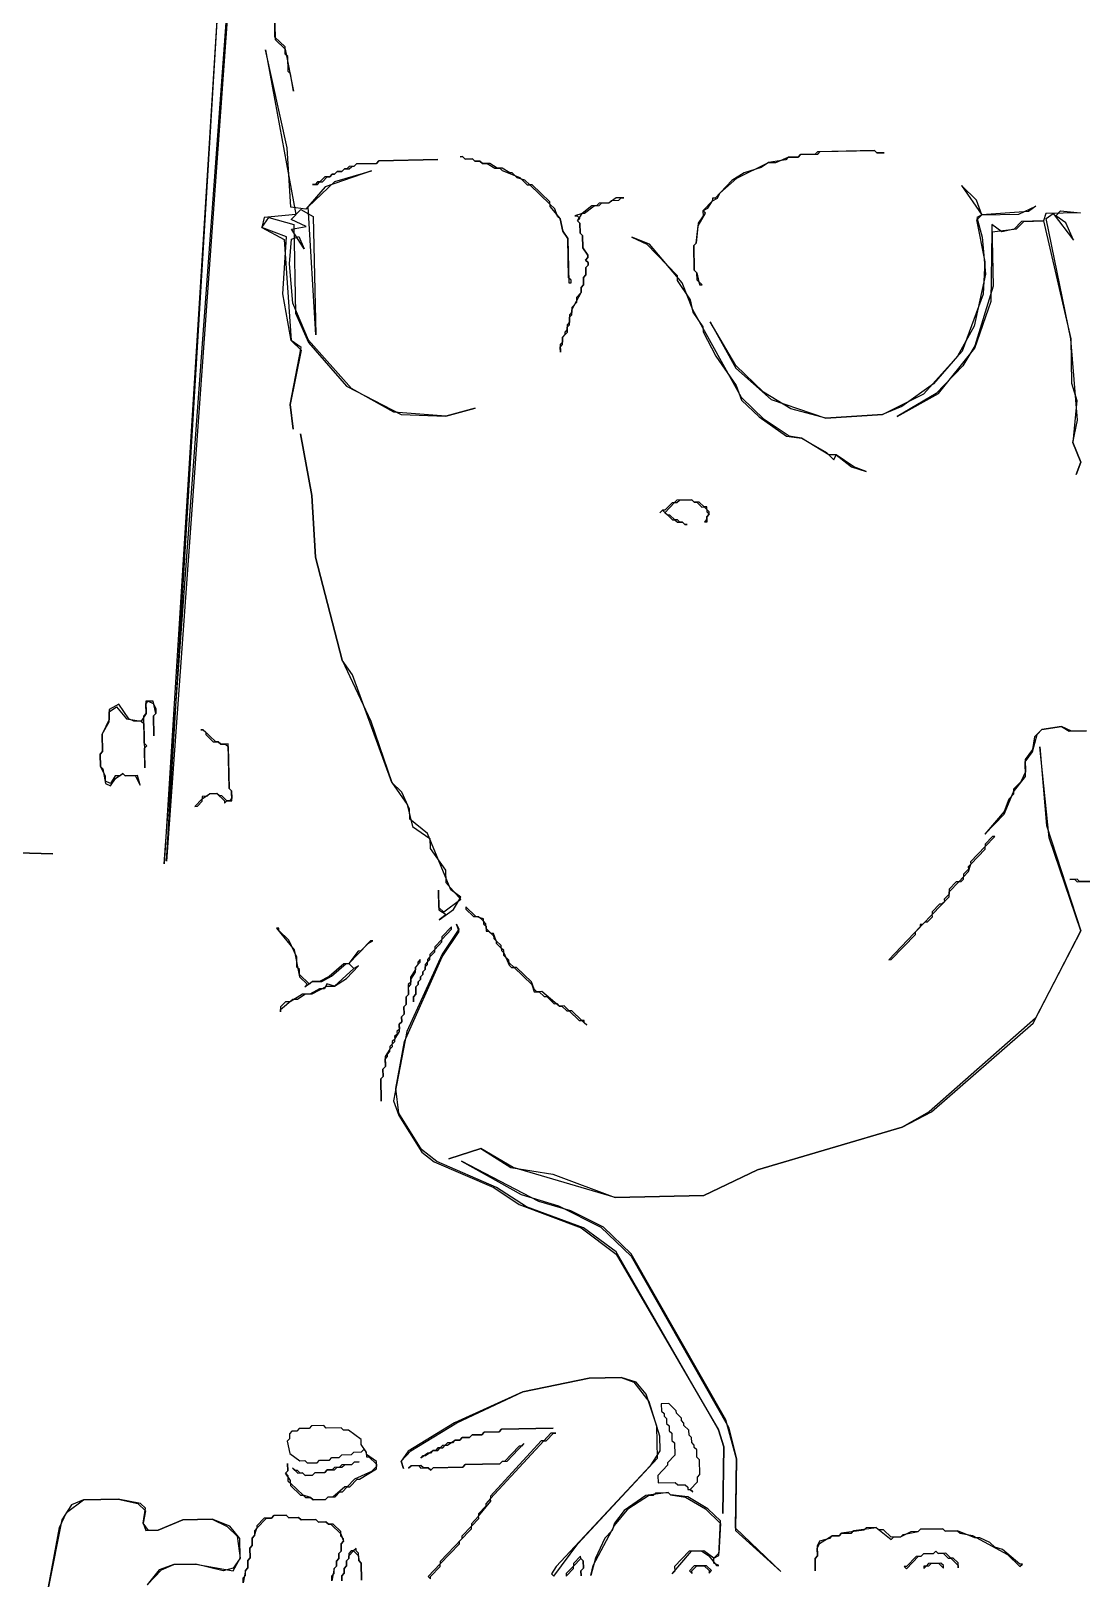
# Model space of a CAD drawing. Header units: inches. Extents: x 0 to 115, y 0 to 66.
# Drawn here: x 43.08 to 68.82, y -0.25 to 37.83 of the extents above; entities that cross this region are included whole.
import ezdxf

# ---------------------------------------------------------------- set-up
doc = ezdxf.new("R2010")
doc.units = ezdxf.units.IN

msp = doc.modelspace()

# ---------------------------------------------------------------- linework, layer by layer
for points in [[(44.682, 47.562), (48.014, 44.248), (46.34, 17.45), (48.316, 44.254), (46.834, 45.794), (48.318, 44.134), (46.399, 17.512), (48.013, 44.309)], [(48.822, 37.378), (49.571, 33.346), (48.788, 33.269), (48.732, 33.026), (49.282, 32.736), (49.455, 30.262), (49.701, 30.026), (49.427, 28.691), (49.5, 28.089), (49.427, 28.691), (49.7, 30.086), (49.455, 30.262), (49.249, 31.406), (49.341, 32.797), (48.732, 33.026), (48.908, 33.272), (49.516, 33.103), (49.561, 30.929), (49.879, 30.211), (50.807, 29.143), (52.151, 28.446), (53.239, 28.409), (53.96, 28.605), (53.239, 28.409), (51.968, 28.503), (50.929, 29.085), (49.877, 30.271), (49.496, 31.17), (49.415, 32.134), (49.463, 32.74), (49.643, 32.804), (49.77, 32.504), (49.458, 32.981), (49.819, 33.049), (49.453, 33.223), (49.69, 33.469), (49.995, 33.294), (50.056, 30.396), (49.869, 33.533), (50.521, 34.151), (51.422, 34.412), (50.282, 34.025), (49.81, 33.472), (49.447, 33.525), (49.356, 34.973)], [(53.047, 34.687), (51.598, 34.657), (51.539, 34.595), (51.056, 34.585), (50.997, 34.524), (50.876, 34.521), (50.817, 34.46), (50.756, 34.458), (50.697, 34.397), (50.576, 34.394), (50.517, 34.332), (50.457, 34.331), (50.398, 34.269), (50.277, 34.267), (50.159, 34.144), (50.098, 34.142), (50.039, 34.081), (49.979, 34.079), (50.1, 34.082), (50.159, 34.144), (50.219, 34.145), (50.337, 34.268), (50.398, 34.269), (50.457, 34.331), (50.517, 34.332), (50.576, 34.394), (50.697, 34.397), (50.756, 34.458), (50.877, 34.461), (50.936, 34.522), (50.997, 34.524), (51.056, 34.585), (51.539, 34.595), (51.598, 34.657)], [(53.589, 34.759), (53.65, 34.761), (53.711, 34.701), (53.893, 34.705), (53.954, 34.646), (54.075, 34.649), (54.137, 34.589), (54.257, 34.592), (54.441, 34.475), (54.562, 34.478), (54.624, 34.418), (55.05, 34.246), (55.235, 34.069), (55.295, 34.07), (55.789, 33.597), (55.79, 33.537), (56.038, 33.24), (56.104, 32.939), (56.229, 32.76), (56.252, 31.674), (56.312, 31.675), (56.311, 31.735), (56.249, 31.794), (56.229, 32.76), (56.104, 32.939), (56.038, 33.24), (55.976, 33.299), (55.912, 33.479), (55.789, 33.597), (55.787, 33.657), (55.356, 34.071), (55.295, 34.07), (55.172, 34.188), (54.99, 34.245), (54.866, 34.363), (54.806, 34.362), (54.622, 34.479), (54.501, 34.476), (54.318, 34.593), (54.137, 34.589), (54.075, 34.649), (53.954, 34.646), (53.893, 34.705), (53.711, 34.701), (53.65, 34.761)], [(63.978, 34.856), (63.797, 34.852), (63.736, 34.911), (62.347, 34.882), (62.288, 34.821), (61.925, 34.813), (61.866, 34.751), (61.625, 34.746), (61.565, 34.685), (61.144, 34.615), (60.965, 34.491), (60.545, 34.361), (60.247, 34.174), (59.833, 33.742), (59.773, 33.741), (59.774, 33.681), (59.538, 33.434), (59.54, 33.313), (59.423, 33.129), (59.373, 32.645), (59.314, 32.583), (59.326, 31.98), (59.388, 31.92), (59.455, 31.62), (59.515, 31.621), (59.392, 31.739), (59.388, 31.92), (59.326, 31.98), (59.314, 32.583), (59.373, 32.645), (59.424, 33.069), (59.599, 33.375), (59.538, 33.434), (59.657, 33.497), (59.774, 33.681), (59.894, 33.743), (59.951, 33.865), (60.367, 34.237), (61.144, 34.615), (61.325, 34.619), (61.625, 34.746), (61.866, 34.751), (61.925, 34.813), (62.348, 34.822), (62.407, 34.884), (63.736, 34.911), (63.797, 34.852)], [(67.691, 33.544), (67.512, 33.42), (66.366, 33.335), (66.238, 33.695), (65.868, 34.05), (66.366, 33.335), (66.247, 33.272), (66.378, 32.792), (66.457, 31.887), (66.182, 30.613), (65.774, 29.879), (65.184, 29.202), (64.411, 28.643), (63.931, 28.451), (62.544, 28.362), (61.693, 28.586), (61.02, 28.994), (60.342, 29.645), (59.715, 30.719), (60.343, 29.584), (61.205, 28.817), (62.544, 28.362), (63.931, 28.451), (64.948, 28.956), (65.892, 30.003), (66.407, 31.403), (66.451, 32.189), (66.248, 33.212), (66.366, 33.335), (67.272, 33.354)], [(57.598, 33.756), (57.416, 33.752), (57.238, 33.627), (56.996, 33.622), (56.937, 33.561), (56.816, 33.558), (56.579, 33.372), (56.399, 33.308), (56.459, 33.309), (56.521, 33.25), (56.462, 33.188), (56.523, 33.129), (56.528, 32.888), (56.59, 32.828), (56.596, 32.527), (56.721, 32.348), (56.722, 32.288), (56.663, 32.226), (56.725, 32.167), (56.726, 32.106), (56.667, 32.045), (56.671, 31.864), (56.612, 31.802), (56.615, 31.621), (56.556, 31.559), (56.559, 31.438), (56.441, 31.315), (56.443, 31.194), (56.325, 31.071), (56.327, 30.95), (56.268, 30.888), (56.272, 30.707), (56.213, 30.646), (56.215, 30.525), (56.156, 30.463), (56.158, 30.403), (56.098, 30.341), (56.101, 30.22), (56.042, 30.159), (56.046, 29.978), (56.043, 30.098), (56.102, 30.16), (56.098, 30.341), (56.217, 30.465), (56.214, 30.585), (56.273, 30.647), (56.269, 30.828), (56.329, 30.89), (56.326, 31.011), (56.559, 31.438), (56.556, 31.559), (56.615, 31.621), (56.612, 31.802), (56.671, 31.864), (56.667, 32.045), (56.726, 32.106), (56.725, 32.167), (56.663, 32.226), (56.722, 32.288), (56.721, 32.348), (56.596, 32.527), (56.59, 32.828), (56.528, 32.888), (56.523, 33.129), (56.462, 33.188), (56.579, 33.372), (56.639, 33.373), (56.877, 33.559), (56.998, 33.562), (57.057, 33.624), (57.238, 33.627), (57.297, 33.689), (57.478, 33.693), (57.537, 33.754)], [(68.297, 33.436), (68.782, 33.386), (67.936, 33.368), (67.88, 33.186), (67.336, 33.174), (67.159, 32.989), (66.858, 32.923), (66.613, 33.099), (66.645, 31.589), (66.192, 30.13), (65.9, 29.64), (65.25, 28.962), (64.295, 28.398), (65.31, 28.963), (66.193, 30.069), (66.592, 31.226), (66.617, 32.918), (67.219, 32.991), (67.397, 33.176), (67.88, 33.186), (68.544, 30.3), (68.567, 29.213), (68.697, 28.793), (68.598, 27.764), (68.789, 27.284), (68.674, 26.98), (68.789, 27.284), (68.598, 27.764), (68.707, 28.31), (68.544, 30.3), (67.939, 33.247), (68.118, 33.372), (68.615, 32.718), (68.425, 33.137), (68.179, 33.313)], [(57.799, 32.793), (58.165, 32.62), (58.906, 31.85), (58.909, 31.729), (59.221, 31.252), (59.288, 30.952), (59.537, 30.594), (59.539, 30.474), (59.854, 29.876), (60.352, 29.162), (60.48, 28.802), (60.912, 28.388), (61.586, 27.919), (61.95, 27.866), (62.561, 27.516), (62.746, 27.339), (62.804, 27.461), (63.173, 27.167), (63.538, 27.053), (63.233, 27.168), (62.804, 27.461), (62.623, 27.457), (61.95, 27.866), (61.647, 27.92), (61.034, 28.33), (60.479, 28.862), (59.286, 31.012), (59.031, 31.671), (58.226, 32.621)], [(49.684, 27.972), (49.957, 26.467), (50.049, 24.959), (50.706, 22.435), (51.402, 20.939), (51.917, 19.44), (52.29, 18.904), (52.422, 18.363), (52.852, 18.07), (52.857, 17.828), (53.23, 17.292), (53.237, 16.99), (53.608, 16.575), (53.191, 16.264), (53.068, 16.383), (53.059, 16.805), (53.069, 16.322), (53.253, 16.205), (53.074, 16.081), (53.432, 16.33), (53.607, 16.636), (53.361, 16.812), (52.789, 18.189), (52.358, 18.543), (52.353, 18.784), (52.163, 19.203), (51.917, 19.44), (50.955, 22.078), (50.706, 22.435), (50.049, 24.959), (49.957, 26.467)], [(58.484, 26.041), (58.543, 26.103), (58.79, 25.867), (58.85, 25.868), (58.912, 25.809), (59.033, 25.811), (59.094, 25.752), (59.155, 25.753), (59.094, 25.752), (59.033, 25.811), (58.972, 25.81), (58.911, 25.869), (58.85, 25.868), (58.727, 25.986), (58.667, 25.985), (58.605, 26.044), (58.841, 26.291), (58.902, 26.292), (58.961, 26.353), (59.263, 26.36), (59.325, 26.301), (59.385, 26.302), (59.508, 26.184), (59.569, 26.185), (59.63, 26.126), (59.632, 26.065), (59.693, 26.006), (59.634, 25.945), (59.635, 25.884), (59.576, 25.823), (59.637, 25.824), (59.634, 25.945), (59.693, 26.006), (59.692, 26.067), (59.63, 26.126), (59.629, 26.186), (59.569, 26.185), (59.445, 26.303), (59.325, 26.301), (59.263, 26.36), (58.901, 26.352), (58.841, 26.291), (58.781, 26.289), (58.604, 26.104), (58.543, 26.103)], [(46.075, 21.432), (45.894, 21.428), (45.9, 21.126), (45.783, 20.942), (45.602, 20.939), (45.48, 20.996), (45.231, 21.354), (44.992, 21.228), (44.997, 20.986), (44.824, 20.62), (44.832, 20.197), (44.773, 20.136), (44.78, 19.834), (44.841, 19.775), (44.909, 19.414), (45.031, 19.356), (45.148, 19.54), (45.327, 19.664), (45.389, 19.605), (45.63, 19.61), (45.756, 19.371), (45.69, 19.611), (45.389, 19.605), (45.327, 19.664), (45.268, 19.602), (45.147, 19.6), (45.03, 19.416), (44.908, 19.474), (44.905, 19.595), (44.78, 19.834), (44.773, 20.136), (44.832, 20.197), (44.824, 20.62), (44.998, 20.926), (44.993, 21.167), (45.172, 21.292), (45.42, 20.995), (45.783, 20.942), (45.845, 20.883), (45.868, 19.796), (45.858, 20.279), (45.917, 20.341), (45.855, 20.4), (45.841, 21.064), (45.9, 21.126), (45.895, 21.368), (45.954, 21.429), (46.076, 21.371), (46.139, 21.252), (46.142, 21.131), (46.083, 21.069), (46.093, 20.586), (46.083, 21.069), (46.142, 21.131)], [(47.238, 20.731), (47.298, 20.732), (47.36, 20.673), (47.361, 20.613), (47.546, 20.436), (47.667, 20.438), (47.728, 20.379), (47.849, 20.381), (47.911, 20.322), (47.932, 19.296), (47.994, 19.237), (47.998, 19.055), (47.939, 18.994), (47.878, 18.993), (47.755, 19.111), (47.695, 19.11), (47.633, 19.169), (47.452, 19.165), (47.393, 19.103), (47.272, 19.101), (47.273, 19.04), (47.096, 18.855), (47.156, 18.857), (47.274, 18.98), (47.273, 19.04), (47.452, 19.165), (47.633, 19.169), (47.818, 18.991), (47.819, 18.931), (47.878, 18.993), (47.999, 18.995), (47.994, 19.237), (47.932, 19.296), (47.91, 20.383), (47.728, 20.379), (47.667, 20.438), (47.606, 20.437), (47.298, 20.732)], [(67.787, 20.316), (67.948, 18.386), (68.788, 15.806), (67.685, 13.668), (65.074, 11.378), (64.418, 11.002), (60.875, 9.961), (59.559, 9.329), (57.385, 9.284), (54.893, 10.017), (54.098, 10.484), (53.318, 10.226), (54.098, 10.484), (54.833, 10.016), (55.863, 9.856), (57.385, 9.284), (59.559, 9.329), (60.875, 9.961), (64.418, 11.002), (65.135, 11.379), (67.627, 13.546), (68.788, 15.806), (68.015, 18.085)], [(32.542, 15.711), (32.661, 15.774), (33.361, 16.997), (34.011, 17.675), (34.67, 17.931), (35.757, 17.953), (36.245, 17.722), (39.509, 17.669), (39.868, 17.798), (43.616, 17.695), (39.868, 17.798), (39.509, 17.669), (36.245, 17.722), (35.757, 17.953), (34.67, 17.931), (33.95, 17.674), (33.359, 17.057)], [(66.685, 18.118), (66.625, 18.117), (66.447, 17.932), (66.449, 17.871), (66.094, 17.501), (66.095, 17.441), (66.036, 17.379), (66.037, 17.319), (65.919, 17.196), (65.92, 17.135), (65.802, 17.012), (65.742, 17.011), (65.564, 16.826), (65.567, 16.705), (65.449, 16.582), (65.45, 16.521), (65.391, 16.46), (65.33, 16.458), (65.153, 16.273), (65.154, 16.213), (64.918, 15.966), (64.857, 15.965), (64.859, 15.905), (64.09, 15.103), (64.15, 15.105), (64.742, 15.721), (64.74, 15.781), (64.977, 16.028), (65.037, 16.029), (65.156, 16.153), (65.154, 16.213), (65.568, 16.645), (65.566, 16.765), (65.802, 17.012), (65.862, 17.013), (65.922, 17.075), (65.92, 17.135), (66.039, 17.259), (66.095, 17.441), (66.45, 17.811), (66.449, 17.871)], [(53.732, 16.397), (53.734, 16.336), (53.919, 16.159), (54.039, 16.161), (54.163, 16.043), (54.164, 15.983), (54.226, 15.924), (54.228, 15.803), (54.288, 15.804), (54.412, 15.686), (54.413, 15.625), (54.475, 15.566), (54.476, 15.506), (54.599, 15.388), (54.601, 15.327), (54.662, 15.268), (54.789, 14.969), (54.851, 14.91), (54.911, 14.911), (55.343, 14.497), (55.407, 14.317), (55.528, 14.32), (55.651, 14.202), (55.712, 14.203), (55.896, 14.025), (55.957, 14.027), (56.019, 13.968), (56.079, 13.969), (56.202, 13.851), (56.263, 13.852), (56.509, 13.615), (56.57, 13.617), (56.693, 13.498), (56.631, 13.557), (56.63, 13.618), (56.57, 13.617), (56.323, 13.853), (56.263, 13.852), (56.139, 13.97), (56.019, 13.968), (55.588, 14.321), (55.467, 14.318), (55.406, 14.378), (55.342, 14.558), (54.972, 14.912), (54.911, 14.911), (54.788, 15.029), (54.787, 15.09), (54.663, 15.208), (54.661, 15.329), (54.599, 15.388), (54.598, 15.448), (54.475, 15.566), (54.411, 15.746), (54.35, 15.745), (54.227, 15.863), (54.224, 15.984), (54.163, 16.043), (54.161, 16.104), (53.979, 16.16)], [(49.195, 13.825), (49.194, 13.885), (49.49, 14.133), (49.611, 14.135), (49.79, 14.26), (49.971, 14.264), (50.33, 14.453), (50.511, 14.456), (50.809, 14.644), (51.104, 14.952), (50.985, 14.889), (50.862, 15.007), (51.335, 15.501), (51.454, 15.564), (51.394, 15.562), (51.157, 15.316), (51.097, 15.314), (50.862, 15.007), (50.741, 15.005), (50.385, 14.695), (50.146, 14.569), (49.965, 14.566), (49.906, 14.504), (49.659, 14.741), (49.656, 14.861), (49.595, 14.92), (49.59, 15.162), (49.4, 15.581), (49.153, 15.817), (49.152, 15.878), (49.091, 15.876), (49.526, 15.342), (49.66, 14.68), (49.845, 14.503), (49.786, 14.441), (49.965, 14.566), (50.206, 14.571), (50.445, 14.697), (50.801, 15.006), (50.862, 15.007), (50.985, 14.889), (50.511, 14.456), (50.328, 14.513), (50.27, 14.391), (50.15, 14.388), (49.911, 14.262), (49.729, 14.259), (49.431, 14.071), (49.311, 14.069), (49.192, 13.945)], [(53.5, 15.969), (53.563, 15.849), (53.153, 15.237), (52.286, 13.346), (51.959, 11.647), (52.087, 11.287), (52.65, 10.393), (52.957, 10.158), (54.42, 9.524), (55.033, 9.114), (56.555, 8.542), (57.414, 7.895), (59.921, 3.598), (60.051, 3.178), (60.024, 1.546), (60.051, 3.178), (59.921, 3.598), (57.413, 7.955), (56.615, 8.543), (55.215, 9.057), (54.48, 9.525), (53.017, 10.159), (52.649, 10.453), (52.086, 11.348), (52.013, 11.95), (52.231, 13.103), (53.154, 15.176), (53.564, 15.789)], [(53.38, 15.906), (53.144, 15.659), (53.145, 15.599), (52.968, 15.414), (52.969, 15.354), (52.851, 15.23), (52.852, 15.17), (52.793, 15.108), (52.794, 15.048), (52.735, 14.986), (52.737, 14.865), (52.678, 14.804), (52.68, 14.743), (52.62, 14.682), (52.622, 14.621), (52.563, 14.56), (52.564, 14.499), (52.505, 14.438), (52.508, 14.257), (52.449, 14.195), (52.452, 14.074), (52.449, 14.195), (52.508, 14.257), (52.505, 14.438), (52.564, 14.499), (52.563, 14.56), (52.622, 14.621), (52.62, 14.682), (52.68, 14.743), (52.678, 14.804), (52.737, 14.865), (52.736, 14.926), (52.795, 14.987), (52.794, 15.048), (52.853, 15.11), (52.852, 15.17), (52.97, 15.293), (52.969, 15.354), (53.146, 15.539), (53.145, 15.599), (53.381, 15.846)], [(52.612, 15.104), (52.552, 15.043), (52.554, 14.982), (52.495, 14.921), (52.496, 14.86), (52.379, 14.677), (52.381, 14.556), (52.322, 14.494), (52.327, 14.253), (52.268, 14.191), (52.272, 14.01), (52.213, 13.948), (52.217, 13.767), (52.158, 13.705), (52.16, 13.585), (52.101, 13.523), (52.103, 13.402), (52.044, 13.341), (52.046, 13.28), (51.987, 13.219), (51.988, 13.158), (51.929, 13.097), (51.93, 13.036), (51.871, 12.974), (51.872, 12.914), (51.755, 12.73), (51.76, 12.489), (51.701, 12.427), (51.705, 12.246), (51.646, 12.184), (51.657, 11.641), (51.646, 12.184), (51.705, 12.246), (51.701, 12.427), (51.76, 12.489), (51.756, 12.67), (51.815, 12.732), (51.814, 12.792), (51.873, 12.854), (51.872, 12.914), (51.931, 12.976), (51.93, 13.036), (51.989, 13.098), (51.988, 13.158), (52.105, 13.342), (52.101, 13.523), (52.16, 13.585), (52.158, 13.705), (52.217, 13.767), (52.213, 13.948), (52.272, 14.01), (52.268, 14.191), (52.327, 14.253), (52.324, 14.434), (52.383, 14.496), (52.38, 14.616), (52.497, 14.8), (52.495, 14.921), (52.613, 15.044)], [(53.621, 10.172), (55.088, 9.357), (56, 9.074), (57.038, 8.552), (57.778, 7.842), (60.161, 3.663), (60.359, 2.882), (60.335, 1.13), (61.444, 0.126), (60.334, 1.19), (60.359, 2.882), (60.097, 3.843), (57.777, 7.903), (57.099, 8.553), (56.305, 8.959), (55.515, 9.184)], [(58.474, 3.447), (58.482, 3.084), (58.248, 2.717), (55.943, 0.252), (55.826, 0.068), (55.888, 0.009), (56.475, 0.807), (58.425, 2.902), (58.409, 3.687), (58.151, 4.467), (57.903, 4.764), (57.538, 4.877), (56.753, 4.861), (55.129, 4.524), (53.453, 3.764), (52.32, 3.076), (52.144, 2.831), (52.208, 2.651), (52.144, 2.831), (52.38, 3.077), (53.514, 3.766), (55.129, 4.524), (56.753, 4.861), (57.538, 4.877), (57.842, 4.763), (58.215, 4.287)], [(58.518, 4.233), (58.522, 4.052), (58.584, 3.993), (58.585, 3.932), (58.646, 3.873), (58.649, 3.752), (58.711, 3.693), (58.713, 3.573), (58.775, 3.513), (58.779, 3.332), (58.84, 3.273), (58.847, 2.971), (58.669, 2.786), (58.671, 2.726), (58.434, 2.479), (58.438, 2.298), (58.861, 2.307), (58.922, 2.248), (59.103, 2.252), (59.165, 2.192), (59.166, 2.132), (59.227, 2.133), (59.288, 2.074), (59.227, 2.133), (59.404, 2.318), (59.401, 2.439), (59.461, 2.501), (59.453, 2.863), (59.391, 2.922), (59.388, 3.103), (59.326, 3.162), (59.325, 3.223), (59.263, 3.282), (59.26, 3.403), (59.199, 3.462), (59.196, 3.583), (59.073, 3.701), (59.072, 3.761), (59.01, 3.82), (59.009, 3.881), (58.886, 3.999), (58.884, 4.059), (58.699, 4.237)], [(49.411, 3.498), (49.414, 3.378), (49.355, 3.316), (49.421, 3.015), (49.667, 2.839), (49.787, 2.842), (49.849, 2.783), (50.091, 2.788), (50.15, 2.849), (50.391, 2.854), (50.45, 2.916), (50.631, 2.92), (50.691, 2.982), (50.932, 2.987), (50.991, 3.048), (51.172, 3.052), (51.232, 3.114), (51.293, 3.055), (51.296, 2.934), (51.356, 2.935), (51.541, 2.758), (51.542, 2.697), (51.424, 2.574), (51.005, 2.384), (50.828, 2.199), (50.767, 2.198), (50.471, 1.95), (50.35, 1.947), (50.291, 1.886), (49.989, 1.879), (49.927, 1.939), (49.745, 1.995), (49.436, 2.291), (49.435, 2.351), (49.311, 2.53), (49.37, 2.591), (49.366, 2.773), (49.37, 2.591), (49.311, 2.53), (49.372, 2.471), (49.375, 2.35), (49.436, 2.291), (49.438, 2.23), (49.684, 1.994), (49.745, 1.995), (49.806, 1.936), (49.927, 1.939), (49.989, 1.879), (50.291, 1.886), (50.35, 1.947), (50.531, 1.951), (50.649, 2.074), (50.71, 2.076), (50.828, 2.199), (50.888, 2.2), (51.066, 2.385), (51.126, 2.387), (51.544, 2.637), (51.54, 2.818), (51.294, 2.994), (51.293, 3.055), (51.169, 3.233), (51.166, 3.354), (50.859, 3.589), (50.738, 3.587), (50.677, 3.646), (50.314, 3.638), (50.253, 3.697), (49.951, 3.691), (49.892, 3.629), (49.65, 3.624), (49.591, 3.563), (49.47, 3.56)], [(55.872, 3.634), (54.604, 3.607), (54.545, 3.546), (54.183, 3.538), (54.124, 3.476), (53.882, 3.471), (53.823, 3.41), (53.642, 3.406), (53.583, 3.344), (53.462, 3.342), (53.403, 3.28), (53.282, 3.277), (53.223, 3.216), (53.163, 3.215), (53.104, 3.153), (53.043, 3.152), (52.984, 3.09), (52.924, 3.089), (52.865, 3.027), (52.804, 3.026), (52.626, 2.901), (52.685, 2.963), (52.745, 2.964), (52.924, 3.089), (53.044, 3.091), (53.104, 3.153), (53.164, 3.154), (53.223, 3.216), (53.283, 3.217), (53.462, 3.342), (53.583, 3.344), (53.642, 3.406), (53.823, 3.41), (53.882, 3.471), (54.124, 3.476), (54.183, 3.538), (54.545, 3.546), (54.604, 3.607)], [(55.935, 3.514), (55.815, 3.512), (55.637, 3.327), (55.577, 3.326), (54.337, 1.97), (54.338, 1.91), (54.22, 1.787), (54.221, 1.726), (54.044, 1.541), (54.045, 1.481), (53.867, 1.296), (53.869, 1.236), (53.632, 0.989), (53.633, 0.929), (53.101, 0.374), (53.103, 0.313), (52.807, 0.005), (52.869, -0.054), (52.867, 0.006), (53.104, 0.253), (53.103, 0.313), (53.576, 0.807), (53.574, 0.867), (53.87, 1.175), (53.869, 1.236), (54.046, 1.421), (54.045, 1.481), (54.339, 1.85), (54.338, 1.91), (55.637, 3.327), (55.698, 3.328), (55.875, 3.513)], [(55.155, 3.256), (55.096, 3.195), (55.036, 3.193), (54.681, 2.823), (54.621, 2.822), (54.562, 2.761), (53.716, 2.743), (53.657, 2.681), (52.933, 2.666), (52.873, 2.604), (52.812, 2.664), (52.691, 2.661), (52.629, 2.72), (52.388, 2.715), (52.329, 2.653), (52.388, 2.715), (52.569, 2.719), (52.631, 2.66), (52.812, 2.664), (52.873, 2.604), (52.933, 2.666), (53.657, 2.681), (53.716, 2.743), (54.562, 2.761), (54.621, 2.822), (54.742, 2.825)], [(51.117, 2.809), (50.996, 2.807), (50.937, 2.745), (50.696, 2.74), (50.637, 2.678), (50.516, 2.676), (50.457, 2.614), (50.336, 2.612), (50.277, 2.55), (50.035, 2.545), (49.976, 2.483), (49.795, 2.479), (49.733, 2.539), (49.673, 2.537), (49.611, 2.596), (49.551, 2.595), (49.489, 2.654), (49.613, 2.536), (49.733, 2.539), (49.795, 2.479), (49.976, 2.483), (50.035, 2.545), (50.277, 2.55), (50.336, 2.612), (50.517, 2.615), (50.576, 2.677), (50.697, 2.68), (50.756, 2.741), (50.937, 2.745), (50.996, 2.807)], [(59.968, 1.363), (59.659, 1.659), (59.17, 1.951), (58.746, 2.002), (58.684, 2.062), (58.142, 1.99), (57.606, 1.616), (57.371, 1.309), (57.315, 1.127), (57.137, 0.942), (56.906, 0.454), (56.794, 0.028), (56.849, 0.271), (57.372, 1.249), (57.726, 1.679), (58.203, 1.991), (58.323, 1.994), (58.383, 2.055), (58.684, 2.062), (58.746, 2.002), (59.11, 1.95), (59.599, 1.658), (59.969, 1.303), (59.924, 0.577), (59.806, 0.454), (59.56, 0.63), (59.198, 0.622), (58.843, 0.252), (58.846, 0.132), (58.787, 0.07), (59.258, 0.624), (59.5, 0.629), (59.684, 0.512), (59.87, 0.274), (59.93, 0.275), (59.808, 0.333), (59.806, 0.454), (59.925, 0.517)], [(43.509, -0.25), (43.78, 1.206), (43.954, 1.572), (44.37, 1.883), (45.216, 1.9), (45.701, 1.79), (45.886, 1.612), (45.832, 1.309), (45.896, 1.129), (46.198, 1.135), (46.797, 1.39), (47.522, 1.405), (47.888, 1.231), (48.134, 0.995), (48.206, 0.453), (48.03, 0.207), (47.79, 0.142), (47.122, 0.309), (46.578, 0.298), (46.219, 0.169), (45.924, -0.199), (46.279, 0.171), (46.578, 0.298), (47.122, 0.309), (48.031, 0.147), (48.206, 0.453), (48.196, 0.936), (47.948, 1.233), (47.522, 1.405), (46.797, 1.39), (46.198, 1.135), (45.957, 1.13), (45.832, 1.309), (45.885, 1.673), (45.762, 1.791), (45.216, 1.9), (44.37, 1.883), (44.071, 1.755), (43.837, 1.388)], [(48.612, 1.246), (48.614, 1.186), (48.555, 1.124), (48.557, 1.004), (48.498, 0.942), (48.502, 0.761), (48.443, 0.699), (48.448, 0.458), (48.389, 0.396), (48.392, 0.215), (48.333, 0.153), (48.279, -0.15), (48.277, -0.029), (48.336, 0.032), (48.333, 0.153), (48.392, 0.215), (48.389, 0.396), (48.448, 0.458), (48.443, 0.699), (48.502, 0.761), (48.498, 0.942), (48.557, 1.004), (48.614, 1.186), (48.85, 1.433), (48.971, 1.435), (49.03, 1.497), (49.332, 1.503), (49.394, 1.444), (49.635, 1.449), (49.697, 1.39), (50.059, 1.398), (50.121, 1.338), (50.302, 1.342), (50.364, 1.283), (50.424, 1.284), (50.671, 1.048), (50.735, 0.868), (50.676, 0.806), (50.68, 0.625), (50.62, 0.564), (50.623, 0.443), (50.564, 0.381), (50.566, 0.26), (50.507, 0.199), (50.453, -0.104), (50.451, 0.016), (50.51, 0.078), (50.507, 0.199), (50.566, 0.26), (50.564, 0.381), (50.623, 0.443), (50.62, 0.564), (50.68, 0.625), (50.676, 0.806), (50.735, 0.868), (50.734, 0.928), (50.672, 0.988), (50.669, 1.108), (50.484, 1.286), (50.364, 1.283), (50.302, 1.342), (50.121, 1.338), (50.059, 1.398), (49.697, 1.39), (49.635, 1.449), (49.394, 1.444), (49.332, 1.503), (49.03, 1.497), (48.971, 1.435), (48.79, 1.431)], [(62.283, 0.445), (62.289, 0.143), (62.283, 0.445), (62.342, 0.507), (62.338, 0.688), (62.396, 0.81), (62.694, 0.998), (62.875, 1.001), (62.934, 1.063), (63.176, 1.068), (63.235, 1.13), (63.777, 1.202), (64.146, 0.907), (64.205, 0.969), (64.386, 0.973), (64.445, 1.034), (64.806, 1.102), (64.865, 1.164), (65.409, 1.175), (65.471, 1.116), (65.772, 1.123), (65.834, 1.063), (66.137, 1.009), (66.993, 0.544), (67.301, 0.248), (67.36, 0.31), (67.3, 0.309), (66.87, 0.662), (66.687, 0.719), (66.564, 0.837), (66.32, 0.953), (66.199, 0.95), (65.772, 1.123), (65.471, 1.116), (65.409, 1.175), (64.865, 1.164), (64.806, 1.102), (64.625, 1.099), (64.386, 0.973), (64.145, 0.968), (63.96, 1.145), (63.839, 1.143), (63.777, 1.202), (63.536, 1.197), (63.476, 1.135), (62.934, 1.063), (62.875, 1.001), (62.694, 0.998), (62.635, 0.936), (62.395, 0.871), (62.337, 0.749), (62.342, 0.507)], [(51.041, 0.693), (50.981, 0.632), (50.921, 0.63), (50.862, 0.569), (50.865, 0.448), (50.805, 0.386), (50.808, 0.265), (50.749, 0.204), (50.751, 0.083), (50.692, 0.021), (50.695, -0.099), (50.692, 0.021), (50.751, 0.083), (50.749, 0.204), (50.808, 0.265), (50.805, 0.386), (50.865, 0.448), (50.863, 0.508), (50.981, 0.632), (51.105, 0.513), (51.107, 0.393), (51.169, 0.333), (51.178, -0.089), (51.169, 0.333), (51.107, 0.393), (51.104, 0.574), (51.042, 0.633)], [(56.542, 0.506), (56.365, 0.321), (56.366, 0.261), (56.189, 0.076), (56.19, 0.016), (56.367, 0.201), (56.366, 0.261), (56.543, 0.446), (56.605, 0.387), (56.609, 0.206), (56.55, 0.144), (56.552, 0.023), (56.55, 0.144), (56.609, 0.206), (56.605, 0.387), (56.543, 0.446)], [(65.791, 0.217), (65.789, 0.338), (65.666, 0.456), (65.605, 0.455), (65.482, 0.573), (65.301, 0.569), (65.239, 0.628), (65.18, 0.566), (64.938, 0.561), (64.879, 0.5), (64.759, 0.497), (64.522, 0.251), (64.462, 0.249), (64.523, 0.19), (64.819, 0.498), (64.879, 0.5), (64.938, 0.561), (65.18, 0.566), (65.239, 0.628), (65.301, 0.569), (65.422, 0.572), (65.545, 0.453), (65.605, 0.455), (65.79, 0.277)], [(59.208, 0.139), (59.27, 0.08), (59.268, 0.141), (59.387, 0.264), (59.568, 0.268), (59.691, 0.149), (59.692, 0.089), (59.751, 0.151), (59.628, 0.269), (59.326, 0.263)], [(64.945, 0.259), (64.946, 0.199), (65.005, 0.261), (65.066, 0.262), (65.125, 0.324), (65.306, 0.327), (65.429, 0.209), (65.428, 0.27), (65.366, 0.329), (65.064, 0.322), (65.005, 0.261)]]:
    msp.add_lwpolyline(points, close=True)
for points in [[(49.042, 38.41), (49.059, 37.625), (49.305, 37.388), (49.508, 36.365), (49.439, 36.787), (49.377, 36.846), (49.37, 37.208), (49.308, 37.267), (49.304, 37.448), (49.057, 37.685), (49.042, 38.41)], [(68.927, 20.702), (68.564, 20.695), (68.32, 20.81), (67.838, 20.74), (67.661, 20.555), (67.607, 20.252), (67.431, 20.006), (67.437, 19.704), (67.322, 19.46), (67.144, 19.275), (67.147, 19.155), (67.028, 19.031), (66.914, 18.727), (66.442, 18.173), (66.915, 18.666), (67.145, 19.215), (67.44, 19.584), (67.432, 19.946), (67.608, 20.191), (67.72, 20.616), (67.838, 20.74), (68.32, 20.81), (68.504, 20.693), (68.927, 20.702)], [(70.272, 17.045), (68.762, 17.014), (68.701, 17.073), (68.52, 17.069), (68.64, 17.071), (68.702, 17.012), (70.212, 17.044)]]:
    msp.add_lwpolyline(points)

doc.saveas('drawing.dxf')
